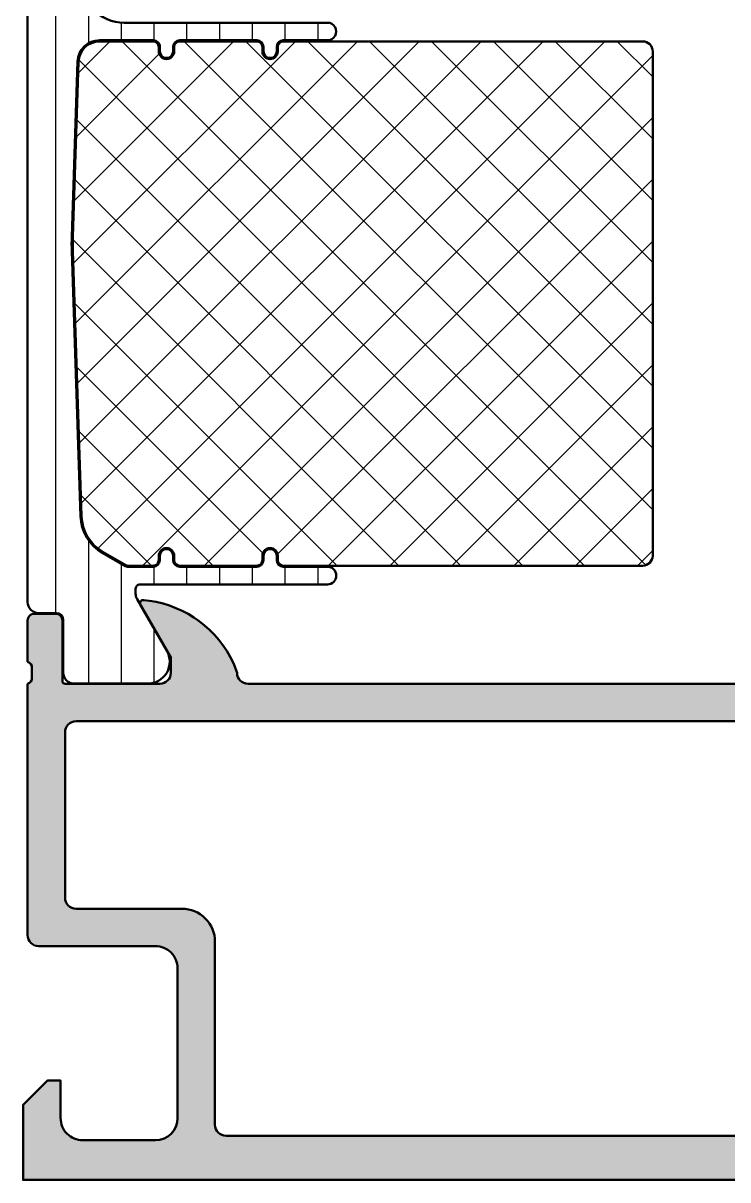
# Model space of a CAD drawing. Extents: x 0 to 69, y 0 to 85.
# Drawn here: x 0 to 32, y 0 to 52.5 of the extents above; entities that cross this region are included whole.
import ezdxf

# ---------------------------------------------------------------- set-up
doc = ezdxf.new("R2010")
doc.units = 0
for name, color, linetype, lineweight in [('0S-Alu contour', 7, 'Continuous', 50), ('0S-Alu hatch', 252, 'Continuous', 25), ('0S-Plastic contour', 254, 'Continuous', 50), ('0S-Plastic hatch', 253, 'Continuous', 25), ('0S-PT contour', 91, 'Continuous', 50), ('0S-PT hatch', 103, 'Continuous', 25)]:
    doc.layers.add(name, color=color, linetype=linetype, lineweight=lineweight)

# ---------------------------------------------------------------- blocks, each defined once
blk = doc.blocks.new('284557__1F60A0A5_D3AE_4A1D_89F7_D6DB424671E5___BEF061F7_A5C2_4297_A8B0_18B284F11FFC_')
at = {"layer": '0S-Plastic hatch'}
h = blk.add_hatch(dxfattribs=at)
h.set_pattern_fill('ANSI31', color=256, scale=0.4680000000000001, angle=45, style=0)
h.set_pattern_definition([(90, (0, 0), (-1.4859, 0), [])])
edge = h.paths.add_edge_path()
edge.add_line((0.1999702453614808, 58.7900029999999), (0.199970245361509, 26.20999699999983))
edge.add_arc((0.6999702453615092, 26.20999699999983), 0.5000000000000001, 180, 270.000000000008)
edge.add_line((0.6999702453615791, 25.70999699999983), (1.520302918619052, 25.70999699999994))
edge.add_ellipse((1.52030291861905, 25.40999699999987), major_axis=(-0.3000000000000718, 0), ratio=1, start_angle=180, end_angle=269.99999999999955, ccw=False)
edge.add_line((1.82030291861912, 25.40999699999993), (1.819968289312953, 23.00999861706363))
edge.add_arc((2.31996426675164, 23.00999597743864), 0.4999959774456543, 179.9996975182267, 270.0003024811965)
edge.add_line((2.319966906376805, 22.50999999999995), (5.635129593192971, 22.50999999999995))
edge.add_arc((5.647007036272846, 23.50992946068487), 0.9999999999998763, 269.3194566383534, 389.9999965993499)
edge.add_line((6.513032469733446, 24.009929409284), (5.166957528631156, 26.34139991764107))
edge.add_ellipse((5.599970245361549, 26.59139989194061), major_axis=(-0.5000000000000034, 0), ratio=1, start_angle=0, end_angle=29.999996599341614, ccw=False)
edge.add_line((5.099970245361546, 26.5913998919406), (5.099970245361514, 26.81001272907995))
edge.add_ellipse((5.299970245361487, 26.81001272907998), major_axis=(-0.1999999999999726, 0), ratio=1, start_angle=269.99999999999545, end_angle=360, ccw=False)
edge.add_line((5.299970245361503, 27.01001272907995), (13.79997024536153, 27.01001272907989))
edge.add_arc((13.79997024536155, 27.41001272907988), 0.3999999999999915, 269.999999999998, 449.9999999999979)
edge.add_line((13.79997024536156, 27.81001272907988), (11.79997024536162, 27.8100127290799))
edge.add_ellipse((11.79997024536163, 28.11001272907996), major_axis=(-0.300000000000054, 0), ratio=1, start_angle=0, end_angle=89.9999999999979, ccw=False)
edge.add_line((11.49997024536157, 28.11001272907996), (11.49997024536149, 28.31001272907999))
edge.add_arc((11.19997024536152, 28.31001272907999), 0.2999999999999687, 0, 180)
edge.add_line((10.89997024536155, 28.31001272907999), (10.89997024536164, 28.11001272908008))
edge.add_ellipse((10.59997024536148, 28.11001272908001), major_axis=(-0.3000000000001641, 0), ratio=1, start_angle=90.00000000001262, end_angle=180, ccw=False)
edge.add_line((10.59997024536154, 27.81001272907984), (7.099970245361541, 27.81001272907993))
edge.add_ellipse((7.099970245361555, 28.11001272907996), major_axis=(-0.3000000000000256, 0), ratio=1, start_angle=0, end_angle=89.99999999999733, ccw=False)
edge.add_line((6.79997024536153, 28.11001272907996), (6.799970245361418, 28.31001272907999))
edge.add_arc((6.499970245361435, 28.31001272907999), 0.2999999999999829, 0, 180)
edge.add_line((6.199970245361452, 28.31001272907999), (6.199970245361537, 28.11001272908002))
edge.add_ellipse((5.899970245361512, 28.11001272907998), major_axis=(-0.3000000000000256, 0), ratio=1, start_angle=90.00000000000801, end_angle=180, ccw=False)
edge.add_line((5.899970245361553, 27.81001272907996), (4.735868630161105, 27.81001272907999))
edge.add_ellipse((4.735868630161107, 28.01001272871142), major_axis=(-0.1999999996314337, 0), ratio=1, start_angle=59.999999999992326, end_angle=89.99999999999949, ccw=False)
edge.add_line((4.635868630345367, 27.83680764827373), (3.599066147054641, 28.43540571210512))
edge.add_ellipse((4.599065981625662, 30.16745660626697), major_axis=(-1.999999992277225, 0), ratio=1, start_angle=1.7229977105125158, end_angle=60.000005344612816, ccw=False)
edge.add_line((2.599970245361542, 30.10732170492408), (2.205350815397574, 42.13201509160891))
edge.add_ellipse((12.19997024533684, 42.46001272908062), major_axis=(-9.999999999975328, 0), ratio=1, start_angle=-1.8796251589938038, end_angle=1.8796251589981239, ccw=False)
edge.add_line((2.205350815397546, 42.78801036655157), (2.46312516671561, 50.72281249282724))
edge.add_ellipse((3.462587109712012, 50.69001272908003), major_axis=(-1.000000000000007, 0), ratio=1, start_angle=269.99999999999943, end_angle=358.12037484100466, ccw=False)
edge.add_line((3.462587109712022, 51.69001272908004), (5.899970245361562, 51.69001272907997))
edge.add_ellipse((5.899970245361569, 51.39001272908), major_axis=(-0.2999999999999616, 0), ratio=1, start_angle=180, end_angle=270.00000000000136, ccw=False)
edge.add_line((6.199970245361534, 51.39001272908003), (6.19997024536151, 51.19001272907998))
edge.add_arc((6.499970245361493, 51.19001272907997), 0.2999999999999829, 180, 360)
edge.add_line((6.799970245361476, 51.19001272907995), (6.799970245361475, 51.39001272907996))
edge.add_ellipse((7.099970245361433, 51.39001272907997), major_axis=(-0.2999999999999581, 0), ratio=1, start_angle=270.0000000000005, end_angle=360, ccw=False)
edge.add_line((7.09997024536143, 51.69001272907992), (10.59997024536169, 51.69001272907998))
edge.add_ellipse((10.59997024536168, 51.39001272908004), major_axis=(-0.2999999999999332, 0), ratio=1, start_angle=180, end_angle=269.9999999999993, ccw=False)
edge.add_line((10.89997024536162, 51.39001272908007), (10.89997024536152, 51.19001272907994))
edge.add_arc((11.19997024536152, 51.19001272907997), 0.2999999999999989, 180, 360)
edge.add_line((11.49997024536152, 51.19001272907998), (11.49997024536157, 51.39001272907997))
edge.add_ellipse((11.79997024536155, 51.39001272908001), major_axis=(-0.2999999999999705, 0), ratio=1, start_angle=270.0000000000024, end_angle=360, ccw=False)
edge.add_line((11.79997024536153, 51.69001272907998), (13.79997024536153, 51.69001272907997))
edge.add_arc((13.79997024536153, 52.09001272907996), 0.3999999999999915, 270, 450.0000000000002)
edge.add_line((13.79997024536153, 52.49001272907995), (4.587831657661196, 52.49001272907989))
edge.add_ellipse((4.587831657661153, 54.49001272907989), major_axis=(-2.000000000000007, 0), ratio=1, start_angle=-1.8796251589948838, end_angle=90.0000000000012, ccw=False)
edge.add_line((2.588907771668357, 54.55561225657429), (2.599970245361487, 54.89270375323558))
edge.add_ellipse((4.599065989344943, 54.83256885166057), major_axis=(-2.000000000000051, 0), ratio=1, start_angle=299.9999946553889, end_angle=358.2770022894899, ccw=False)
edge.add_line((3.599066150912458, 56.56461975251055), (4.599970164577751, 57.14249182557644))
edge.add_arc((4.099970245361449, 58.0085172760014), 1.000000000000034, 299.9999946553925, 360)
edge.add_line((5.099970245361483, 58.00851727600143), (5.099970245361547, 58.40860010805927))
edge.add_ellipse((5.59997024536153, 58.4086001080592), major_axis=(-0.4999999999999823, 0), ratio=1, start_angle=330.00000340065606, end_angle=360, ccw=False)
edge.add_line((5.166957528631164, 58.65860008235874), (6.513032469733561, 60.99007059071585))
edge.add_arc((5.647007036272949, 61.49007053931501), 0.9999999999999021, 330.0000034006489, 450.6805433616455)
edge.add_line((5.635129593193091, 62.48999999999995), (2.319966906376685, 62.48999999999995))
edge.add_arc((2.319964266751529, 61.99000402256114), 0.4999959774457751, 89.99969751880467, 180.0003024817733)
edge.add_line((1.819968289312722, 61.99000138293614), (1.820302918619006, 59.59000299999991))
edge.add_ellipse((1.520302918618986, 59.59000299999992), major_axis=(-0.3000000000000196, 0), ratio=1, start_angle=90.00000000001342, end_angle=180, ccw=False)
edge.add_line((1.520302918619056, 59.2900029999999), (0.6999702453614765, 59.2900029999999))
edge.add_arc((0.6999702453614784, 58.7900029999999), 0.5, 90.00000000000021, 180)
at = {"layer": '0S-Plastic contour', "color": 7}
for points in [[(5.635129593193091, 62.48999999999995), (2.319966906376685, 62.48999999999995)], [(1.819968289312722, 61.99000138293614), (1.820302918619006, 59.59000299999991)], [(5.166957528631164, 58.65860008235874), (6.513032469733561, 60.99007059071585)], [(0.1999702453614808, 58.7900029999999), (0.199970245361509, 26.20999699999983)], [(1.520302918619056, 59.2900029999999), (0.6999702453614765, 59.2900029999999)], [(5.099970245361483, 58.00851727600143), (5.099970245361547, 58.40860010805927)], [(3.599066150912458, 56.56461975251055), (4.599970164577751, 57.14249182557644)], [(2.588907771668357, 54.55561225657429), (2.599970245361487, 54.89270375323558)], [(13.79997024536153, 52.49001272907995), (4.587831657661196, 52.49001272907989)], [(3.462587109712022, 51.69001272908004), (5.899970245361562, 51.69001272907997)], [(7.09997024536143, 51.69001272907992), (10.59997024536169, 51.69001272907998)], [(11.79997024536153, 51.69001272907998), (13.79997024536153, 51.69001272907997)], [(6.199970245361534, 51.39001272908003), (6.19997024536151, 51.19001272907998)], [(6.799970245361476, 51.19001272907995), (6.799970245361475, 51.39001272907996)], [(10.89997024536162, 51.39001272908007), (10.89997024536152, 51.19001272907994)], [(11.49997024536152, 51.19001272907998), (11.49997024536157, 51.39001272907997)], [(2.205350815397546, 42.78801036655157), (2.46312516671561, 50.72281249282724)], [(2.599970245361542, 30.10732170492408), (2.205350815397574, 42.13201509160891)], [(4.635868630345367, 27.83680764827373), (3.599066147054641, 28.43540571210512)], [(5.899970245361553, 27.81001272907996), (4.735868630161105, 27.81001272907999)], [(6.199970245361452, 28.31001272907999), (6.199970245361537, 28.11001272908002)], [(6.79997024536153, 28.11001272907996), (6.799970245361418, 28.31001272907999)], [(10.59997024536154, 27.81001272907984), (7.099970245361541, 27.81001272907993)], [(10.89997024536155, 28.31001272907999), (10.89997024536164, 28.11001272908008)], [(11.49997024536157, 28.11001272907996), (11.49997024536149, 28.31001272907999)], [(13.79997024536156, 27.81001272907988), (11.79997024536162, 27.8100127290799)], [(5.099970245361546, 26.5913998919406), (5.099970245361514, 26.81001272907995)], [(5.299970245361503, 27.01001272907995), (13.79997024536153, 27.01001272907989)], [(6.513032469733446, 24.009929409284), (5.166957528631156, 26.34139991764107)], [(0.6999702453615791, 25.70999699999983), (1.520302918619052, 25.70999699999994)], [(1.82030291861912, 25.40999699999993), (1.819968289312953, 23.00999861706363)], [(2.319966906376805, 22.50999999999995), (5.635129593192971, 22.50999999999995)]]:
    blk.add_lwpolyline(points, dxfattribs=at)
for centre, radius, start, end in [((2.319964266751529, 61.99000402256114), 0.4999959774457751, 89.99969751880467, 180.0003024817733), ((5.647007036272949, 61.49007053931501), 0.9999999999999021, 330.0000034006489, 90.68054336164558), ((0.6999702453614784, 58.7900029999999), 0.5, 90.00000000000021, 180), ((4.099970245361449, 58.0085172760014), 1.000000000000034, 299.9999946553925, 0), ((13.79997024536153, 52.09001272907996), 0.3999999999999915, 270, 90.00000000000026), ((6.499970245361493, 51.19001272907997), 0.2999999999999829, 180, 0), ((11.19997024536152, 51.19001272907997), 0.2999999999999989, 180, 0), ((6.499970245361435, 28.31001272907999), 0.2999999999999829, 0, 180), ((11.19997024536152, 28.31001272907999), 0.2999999999999687, 0, 180), ((13.79997024536155, 27.41001272907988), 0.3999999999999915, 269.999999999998, 89.99999999999797), ((0.6999702453615092, 26.20999699999983), 0.5000000000000001, 180, 270.000000000008), ((5.647007036272846, 23.50992946068487), 0.9999999999998763, 269.3194566383534, 29.9999965993499), ((2.31996426675164, 23.00999597743864), 0.4999959774456543, 179.9996975182267, 270.0003024811965)]:
    blk.add_arc(centre, radius, start, end, dxfattribs=at)
at = {"layer": '0S-Plastic contour', "color": 7, "extrusion": (0, 0, -1)}
for centre, radius, start, end in [((-1.520302918618986, 59.59000299999992), 0.3000000000000196, 180, 269.9999999999866), ((-5.59997024536153, 58.4086001080592), 0.4999999999999823, 0, 29.99999659934392), ((-4.599065989344943, 54.83256885166057), 2.000000000000051, 1.722997710510139, 60.00000534461111), ((-4.587831657661153, 54.49001272907989), 2.000000000000007, 269.9999999999988, 1.879625158994947), ((-3.462587109712012, 50.69001272908003), 1.000000000000007, 1.879625158995334, 90.00000000000055), ((-5.899970245361569, 51.39001272908), 0.2999999999999616, 89.99999999999864, 180), ((-7.099970245361433, 51.39001272907997), 0.2999999999999581, 0, 89.99999999999947), ((-10.59997024536168, 51.39001272908004), 0.2999999999999332, 90.00000000000067, 180), ((-11.79997024536155, 51.39001272908001), 0.2999999999999705, 0, 89.99999999999763), ((-12.19997024533684, 42.46001272908062), 9.999999999975328, 358.1203748410019, 1.879625158993783), ((-4.599065981625662, 30.16745660626697), 1.999999992277225, 299.9999946553872, 358.2770022894875), ((-4.735868630161107, 28.01001272871142), 0.1999999996314337, 270.0000000000005, 300.0000000000077), ((-5.899970245361512, 28.11001272907998), 0.3000000000000256, 180, 269.999999999992), ((-7.099970245361555, 28.11001272907996), 0.3000000000000256, 270.0000000000027, 0), ((-10.59997024536148, 28.11001272908001), 0.3000000000001641, 180, 269.9999999999874), ((-11.79997024536163, 28.11001272907996), 0.300000000000054, 270.0000000000021, 0), ((-5.299970245361487, 26.81001272907998), 0.1999999999999726, 0, 90.00000000000458), ((-5.599970245361549, 26.59139989194061), 0.5000000000000034, 330.0000034006584, 0), ((-1.52030291861905, 25.40999699999987), 0.3000000000000718, 90.00000000000047, 180)]:
    blk.add_arc(centre, radius, start, end, dxfattribs=at)
blk = doc.blocks.new('371210__4A8B7517_0809_41F1_9F85_2A3C17A1EE62_')
at = {"layer": '0S-PT hatch'}
h = blk.add_hatch(dxfattribs=at)
h.set_pattern_fill('ANSI37', color=256, scale=0.625, angle=90, style=0)
h.set_pattern_definition([(135, (0, 0), (-1.403165018917055, -1.403165018917055), []), (225, (0, 0), (1.403165018917055, -1.403165018917055), [])])
edge = h.paths.add_edge_path()
edge.add_ellipse((28.09997024536146, 51.19001272907994), major_axis=(-0.4500000000000242, 0), ratio=1, start_angle=180, end_angle=270.00000000000045, ccw=False)
edge.add_line((28.54997024536149, 51.19001272907993), (28.54997024536152, 28.31001272907995))
edge.add_ellipse((28.09997024536155, 28.31001272907993), major_axis=(-0.4499999999999745, 0), ratio=1, start_angle=90.00000000000051, end_angle=180, ccw=False)
edge.add_line((28.09997024536155, 27.86001272907996), (11.79997024536151, 27.8600127290799))
edge.add_ellipse((11.79997024536153, 28.11001272907991), major_axis=(-0.2500000000000071, 0), ratio=1, start_angle=0, end_angle=89.99999999999471, ccw=False)
edge.add_line((11.54997024536152, 28.1100127290799), (11.54997024536149, 28.31001272907996))
edge.add_arc((11.19997024536147, 28.31001272907995), 0.3500000000000263, 0, 180)
edge.add_line((10.84997024536144, 28.31001272907995), (10.84997024536155, 28.11001272907994))
edge.add_ellipse((10.59997024536148, 28.11001272907997), major_axis=(-0.250000000000071, 0), ratio=1, start_angle=89.99999999999432, end_angle=180, ccw=False)
edge.add_line((10.59997024536146, 27.8600127290799), (7.099970245361491, 27.8600127290799))
edge.add_ellipse((7.099970245361514, 28.11001272907994), major_axis=(-0.2500000000000391, 0), ratio=1, start_angle=0, end_angle=89.99999999999471, ccw=False)
edge.add_line((6.849970245361475, 28.11001272907994), (6.849970245361503, 28.31001272907996))
edge.add_arc((6.499970245361478, 28.31001272907995), 0.3500000000000254, 0, 180)
edge.add_line((6.149970245361452, 28.31001272907995), (6.149970245361566, 28.11001272907995))
edge.add_ellipse((5.899970245361519, 28.11001272908001), major_axis=(-0.2500000000000471, 0), ratio=1, start_angle=89.99999999998857, end_angle=180, ccw=False)
edge.add_line((5.899970245361469, 27.86001272907996), (4.735868630161193, 27.86001272907996))
edge.add_ellipse((4.735868632493985, 28.01001273741725), major_axis=(-0.1500000083372975, 0), ratio=1, start_angle=59.99999910894479, end_angle=89.99999910893928, ccw=False)
edge.add_line((4.660868626305092, 27.88010892079567), (3.624066143015337, 28.4787069846264))
edge.add_ellipse((4.599065981625658, 30.16745660626688), major_axis=(-1.949999992277185, 0), ratio=1, start_angle=1.7210023746736738, end_angle=60.00000534460838, ccw=False)
edge.add_line((2.649945598289551, 30.10889295589618), (2.255323912547424, 42.13365507979575))
edge.add_ellipse((12.20022216662423, 42.4600127707137), major_axis=(-9.950251787083644, 0), ratio=1, start_angle=-1.8796724993542853, end_angle=1.8795778186369034, ccw=False)
edge.add_line((2.255324451863909, 42.78638689547868), (2.513098263865343, 50.72117250463981))
edge.add_ellipse((3.462587109711976, 50.69001272907995), major_axis=(-0.9500000000000595, 0), ratio=1, start_angle=269.99999999999864, end_angle=358.12037484100387, ccw=False)
edge.add_line((3.462587109711999, 51.64001272908001), (5.8999702453615, 51.64001272907997))
edge.add_ellipse((5.899970245361509, 51.39001272907997), major_axis=(-0.25, 0), ratio=1, start_angle=180, end_angle=270.00000000000205, ccw=False)
edge.add_line((6.149970245361509, 51.39001272907998), (6.149970245361509, 51.19001272907995))
edge.add_arc((6.499970245361492, 51.19001272907996), 0.3499999999999828, 180, 360)
edge.add_line((6.849970245361475, 51.19001272907997), (6.849970245361475, 51.39001272907994))
edge.add_ellipse((7.099970245361451, 51.39001272907997), major_axis=(-0.2499999999999769, 0), ratio=1, start_angle=269.9999999999986, end_angle=360, ccw=False)
edge.add_line((7.099970245361458, 51.64001272907994), (10.59997024536157, 51.64001272907995))
edge.add_ellipse((10.59997024536159, 51.39001272907999), major_axis=(-0.2499999999999645, 0), ratio=1, start_angle=180, end_angle=270.0000000000045, ccw=False)
edge.add_line((10.84997024536155, 51.39001272908), (10.84997024536153, 51.19001272907997))
edge.add_arc((11.19997024536151, 51.19001272907995), 0.3499999999999837, 180, 360)
edge.add_line((11.54997024536149, 51.19001272907994), (11.54997024536152, 51.39001272908))
edge.add_ellipse((11.79997024536146, 51.39001272908001), major_axis=(-0.2499999999999396, 0), ratio=1, start_angle=270.00000000000284, end_angle=360, ccw=False)
edge.add_line((11.79997024536145, 51.64001272907995), (28.09997024536146, 51.64001272907997))
at = {"layer": '0S-PT contour', "color": 7}
for points in [[(3.462587109711999, 51.64001272908001), (5.8999702453615, 51.64001272907997)], [(7.099970245361458, 51.64001272907994), (10.59997024536157, 51.64001272907995)], [(11.79997024536145, 51.64001272907995), (28.09997024536146, 51.64001272907997)], [(6.149970245361509, 51.39001272907998), (6.149970245361509, 51.19001272907995)], [(6.849970245361475, 51.19001272907997), (6.849970245361475, 51.39001272907994)], [(10.84997024536155, 51.39001272908), (10.84997024536153, 51.19001272907997)], [(11.54997024536149, 51.19001272907994), (11.54997024536152, 51.39001272908)], [(28.54997024536149, 51.19001272907993), (28.54997024536152, 28.31001272907995)], [(2.255324451863909, 42.78638689547868), (2.513098263865343, 50.72117250463981)], [(2.649945598289551, 30.10889295589618), (2.255323912547424, 42.13365507979575)], [(4.660868626305092, 27.88010892079567), (3.624066143015337, 28.4787069846264)], [(5.899970245361469, 27.86001272907996), (4.735868630161193, 27.86001272907996)], [(6.149970245361452, 28.31001272907995), (6.149970245361566, 28.11001272907995)], [(6.849970245361475, 28.11001272907994), (6.849970245361503, 28.31001272907996)], [(10.59997024536146, 27.8600127290799), (7.099970245361491, 27.8600127290799)], [(10.84997024536144, 28.31001272907995), (10.84997024536155, 28.11001272907994)], [(11.54997024536152, 28.1100127290799), (11.54997024536149, 28.31001272907996)], [(28.09997024536155, 27.86001272907996), (11.7999702453615, 27.8600127290799)]]:
    blk.add_lwpolyline(points, dxfattribs=at)
at = {"layer": '0S-PT contour', "color": 7, "extrusion": (0, 0, -1)}
for centre, radius, start, end in [((-3.462587109711976, 50.69001272907995), 0.9500000000000596, 1.87962515899611, 90.00000000000138), ((-5.899970245361509, 51.39001272907997), 0.25, 89.99999999999797, 180), ((-7.099970245361451, 51.39001272907997), 0.2499999999999769, 0, 90.00000000000142), ((-10.59997024536159, 51.39001272907999), 0.2499999999999645, 89.99999999999552, 180), ((-11.79997024536146, 51.39001272908001), 0.2499999999999396, 0, 89.99999999999714), ((-28.09997024536146, 51.19001272907994), 0.4500000000000242, 89.99999999999955, 180), ((-12.20022216662423, 42.4600127707137), 9.950251787083644, 358.1204221813631, 1.879672499354347), ((-4.599065981625658, 30.16745660626688), 1.949999992277185, 299.9999946553916, 358.2789976253263), ((-4.735868632493985, 28.01001273741725), 0.1500000083372975, 270.0000008910607, 300.0000008910552), ((-5.899970245361519, 28.11001272908001), 0.2500000000000471, 180, 270.0000000000114), ((-7.099970245361514, 28.11001272907994), 0.2500000000000391, 270.0000000000053, 0), ((-10.59997024536148, 28.11001272907997), 0.250000000000071, 180, 270.0000000000057), ((-11.79997024536153, 28.11001272907991), 0.2500000000000071, 270.0000000000053, 0), ((-28.09997024536155, 28.31001272907993), 0.4499999999999745, 180, 269.9999999999995)]:
    blk.add_arc(centre, radius, start, end, dxfattribs=at)
at = {"layer": '0S-PT contour', "color": 7}
for centre, radius, start, end in [((6.499970245361492, 51.19001272907996), 0.3499999999999828, 180, 0), ((11.19997024536151, 51.19001272907995), 0.3499999999999837, 180, 0), ((6.499970245361478, 28.31001272907995), 0.3500000000000254, 0, 180), ((11.19997024536147, 28.31001272907995), 0.3500000000000263, 0, 180)]:
    blk.add_arc(centre, radius, start, end, dxfattribs=at)
blk = doc.blocks.new('398300__4C3A2781_FCF4_497C_8B1B_8A75081632DB_')
at = {"layer": '0S-Alu hatch'}
h = blk.add_hatch(color=256, dxfattribs=at)
edge = h.paths.add_edge_path()
edge.add_line((0.1999702453614987, 22.49999999999995), (0.1999702453611008, 11.10002365112257))
edge.add_arc((0.7000122070308247, 11.10002365112265), 0.500041961669723, 180, 270.0000000000227)
edge.add_line((0.7000122070310227, 10.59998168945293), (6.000017144357573, 10.59998168945299))
edge.add_ellipse((6.00002276570998, 9.600021599520653), major_axis=(-0.9999600899481356, 0), ratio=1, start_angle=179.9996779066076, end_angle=270.0003220926228, ccw=False)
edge.add_line((6.999982855642315, 9.60001597816839), (7.000017144357684, 2.799992370605508))
edge.add_ellipse((5.999997319788009, 2.800019824750012), major_axis=(-1.000019824946532, 0), ratio=1, start_angle=90.00113584165513, end_angle=179.9984270247563, ccw=False)
edge.add_line((6.000017144357684, 1.799999999999982), (2.700012207031192, 1.800000000000011))
edge.add_ellipse((2.699981135668842, 2.799968928637602), major_axis=(-0.9999689291203209, 0), ratio=1, start_angle=-0.001780313160793412, end_angle=90.00178031324259, ccw=False)
edge.add_line((1.70001220703125, 2.800000000000011), (1.700012207031022, 4.500000000000057))
edge.add_line((1.700012207031022, 4.500000000000057), (1.100006103515568, 4.500000000000057))
edge.add_line((1.100006103515568, 4.500000000000057), (0, 3.399993896484603))
edge.add_line((0, 3.399993896484603), (0, 0))
edge.add_line((0, 0), (62.64898681640605, 8.53e-14))
edge.add_arc((62.64724314394209, 1.003395307265588), 1.003396822317119, 270.099566912212, 329.9020425270514)
edge.add_line((63.51535126860962, 0.5002119739542402), (68.86598624847531, 9.768720286931538))
edge.add_arc((67.99993896484384, 10.26868238800907), 0.9999999999996589, 330.002507340842, 360)
edge.add_line((68.9999389648435, 10.2686823880095), (68.9999389648435, 14.50000000000022))
edge.add_arc((68.49995304074046, 14.50001407790407), 0.4999859243012236, 359.9983867455008, 449.9946187137111)
edge.add_line((68.50000000000026, 15.00000000000006), (67.19995117187491, 15.00000000000005))
edge.add_arc((67.1999880706639, 14.49996310121111), 0.500036900150369, 90.00422797773452, 179.9957720223886)
edge.add_line((66.69995117187496, 14.50000000000027), (66.69995117187497, 14.00000000000005))
edge.add_line((66.69995117187497, 14.00000000000005), (67.69995117187497, 14.00000000000005))
edge.add_line((67.69995117187497, 14.00000000000005), (67.69995117187474, 12.49999999999987))
edge.add_ellipse((66.70002533543206, 12.49992583644274), major_axis=(-0.9999258391930055, 0), ratio=1, start_angle=89.9957504260401, end_angle=180.0042495739118, ccw=False)
edge.add_line((66.69995117187516, 11.50000000000005), (62.69998168945315, 11.50000000000005))
edge.add_ellipse((62.69997606790801, 12.49999437845491), major_axis=(-0.999994378470655, 0), ratio=1, start_angle=-0.0003220922610012167, end_angle=90.00032209262167, ccw=False)
edge.add_line((61.69998168945316, 12.50000000000005), (61.69998168945316, 14.00000000000005))
edge.add_line((61.69998168945316, 14.00000000000005), (62.69998168945315, 14.00000000000005))
edge.add_line((62.69998168945315, 14.00000000000005), (62.69998168945315, 14.50000000000006))
edge.add_arc((62.1999920095636, 14.50001032011056), 0.4999896799960625, 359.9988173780283, 450.0011826219679)
edge.add_line((62.19998168945304, 15.00000000000011), (60.89996337890602, 15.00000000000006))
edge.add_arc((60.89999305887721, 14.49997032002903), 0.5000296808518768, 90.00340087229034, 179.9965991277354)
edge.add_line((60.39996337890618, 14.50000000000017), (60.3999633789062, 12.1999998092653))
edge.add_ellipse((59.89994932998146, 12.20001385818993), major_axis=(-0.5000140491221068, 0), ratio=1, start_angle=90.00160984294769, end_angle=179.9983901568687, ccw=False)
edge.add_line((59.89996337890613, 11.69999980926519), (54.5, 11.69999980926519))
edge.add_ellipse((54.49997693661772, 12.19997674588291), major_axis=(-0.499976937149661, 0), ratio=1, start_angle=-0.0026429908801901547, end_angle=90.00264299084262, ccw=False)
edge.add_line((54, 12.1999998092653), (53.99995422363236, 19.30000000000012))
edge.add_arc((53.49996948218862, 19.30001525832363), 0.4999847416765526, 359.9982514715724, 450.0000000005569)
edge.add_line((53.49996948218376, 19.80000000000018), (51.49996185302211, 19.80000000000001))
edge.add_ellipse((51.49994659493654, 20.29998474173506), major_axis=(-0.499984741967868, 0), ratio=1, start_angle=0.0008742896432067937, end_angle=90.0017485011706, ccw=False)
edge.add_line((50.99996185302689, 20.29997711235069), (50.99992752301108, 22.49999999999973))
edge.add_ellipse((51.07876396955412, 22.76752059199285), major_axis=(-0.278895056327431, 0), ratio=1, start_angle=-1.16458937409692, end_angle=73.58012358050757, ccw=False)
edge.add_line((50.79992652301108, 22.77318899999122), (50.79992652301108, 23.22678299999123))
edge.add_ellipse((51.07879461865424, 23.2324436594683), major_axis=(-0.2789255417371366, 0), ratio=1, start_angle=-73.575405444647, end_angle=1.1628700728896888, ccw=False)
edge.add_line((50.99992752301108, 23.49998699999123), (50.99992752301108, 25.37999799999973))
edge.add_arc((50.69992752301107, 25.37999799999974), 0.3000000000000043, 0, 89.99999999999864)
edge.add_line((50.69992752301108, 25.67999799999975), (49.71995320396828, 25.67999799999974))
edge.add_arc((49.71995320396828, 25.37999799999973), 0.3000000000000043, 90, 180)
edge.add_line((49.41995320396828, 25.37999799999973), (49.41995320396829, 22.61999999999975))
edge.add_ellipse((49.29995320396828, 22.61999999999976), major_axis=(-0.1200000000000116, 0), ratio=1, start_angle=90.00000000001017, end_angle=180, ccw=False)
edge.add_line((49.29995320396829, 22.49999999999975), (44.99993515240567, 22.50000000000011))
edge.add_ellipse((44.99992483229492, 22.99998967988937), major_axis=(-0.4999896799957605, 0), ratio=1, start_angle=-0.0011826219716795094, end_angle=90.00118262198919, ccw=False)
edge.add_line((44.49993515240566, 22.9999999999996), (44.49993515240543, 23.69999694824316))
edge.add_line((44.49993515240543, 23.69999694824316), (45.88817978131186, 26.10452270507796))
edge.add_arc((45.76121506825017, 26.16120419576161), 0.1390425465422557, 335.9423438027896, 446.6072913620088)
edge.add_line((45.76944351422219, 26.30000305175776), (45.72911453472714, 26.29452514648405))
edge.add_line((45.72911453472714, 26.29452514648405), (45.46851730572563, 26.26844787597656))
edge.add_arc((46.1889728251756, 21.32077348803884), 4.999853798318588, 98.28489453358927, 154.8580559001039)
edge.add_line((41.66281509625362, 23.44502258300879), (41.49991533273305, 22.99994584844728))
edge.add_ellipse((40.99990082508749, 23.0000145102649), major_axis=(-0.500014512359868, 0), ratio=1, start_angle=90.00524486563597, end_angle=179.9921321636179, ccw=False)
edge.add_line((40.99994659650298, 22.5), (10.19995117186948, 22.50000000000006))
edge.add_ellipse((10.19999694328469, 23.00001451026423), major_axis=(-0.5000145123591341, 0), ratio=1, start_angle=0.007867836382104088, end_angle=89.99475513439631, ccw=False)
edge.add_line((9.699982435639868, 22.99994584844652), (9.537082672119087, 23.44502258300786))
edge.add_arc((5.010924943195345, 21.32077348803708), 4.999853798320538, 25.14194409989618, 81.71510546641092)
edge.add_line((5.731380462645573, 26.26844787597673), (5.470783233642563, 26.29452514648438))
edge.add_line((5.470783233642563, 26.29452514648438), (5.430454254149939, 26.30000305175787))
edge.add_arc((5.438682700121922, 26.16120419576176), 0.1390425465422096, 93.39270863797876, 204.0576561971927)
edge.add_line((5.311717987060263, 26.10452270507818), (6.699962615966511, 23.69999694824224))
edge.add_line((6.699962615966511, 23.69999694824224), (6.699962615966114, 22.99999999999983))
edge.add_ellipse((6.199972936077101, 22.99998967988907), major_axis=(-0.4999896799955198, 0), ratio=1, start_angle=89.99881737808079, end_angle=180.0011826222799, ccw=False)
edge.add_line((6.199962615966965, 22.50000000000006), (1.899944564404282, 22.49999999999995))
edge.add_ellipse((1.899944564404284, 22.61999999999995), major_axis=(-0.1199999999999974, 0), ratio=1, start_angle=0, end_angle=89.99999999999949, ccw=False)
edge.add_line((1.779944564404285, 22.61999999999995), (1.779944564404285, 25.37999799999994))
edge.add_arc((1.479944564404281, 25.37999799999994), 0.3000000000000043, 0, 90.00000000000067)
edge.add_line((1.479944564404277, 25.67999799999994), (0.4999702453614981, 25.67999799999994))
edge.add_arc((0.4999702453615022, 25.37999799999994), 0.3000000000000036, 90.00000000000081, 180)
edge.add_line((0.1999702453614986, 25.37999799999994), (0.1999702453614986, 23.49998699999142))
edge.add_ellipse((0.1211031497183268, 23.23244365946848), major_axis=(-0.2789255417371554, 0), ratio=1, start_angle=178.8371299271139, end_angle=253.5754054446448, ccw=False)
edge.add_line((0.3999712453614989, 23.22678299999142), (0.3999712453614989, 22.77318899999143))
edge.add_ellipse((0.1211337988184583, 22.76752059199306), major_axis=(-0.2788950563274277, 0), ratio=1, start_angle=106.4198764194918, end_angle=181.1645893740976, ccw=False)
edge = h.paths.add_edge_path()
edge.add_ellipse((2.399999999999714, 20.2999969482423), major_axis=(-0.4999999999999645, 0), ratio=1, start_angle=269.9999999999959, end_angle=360, ccw=False)
edge.add_line((2.399999999999749, 20.79999694824227), (41.69995880126933, 20.79999694824221))
edge.add_ellipse((41.69996244062573, 20.30000058759845), major_axis=(-0.4999963606570083, 0), ratio=1, start_angle=179.9995829571355, end_angle=270.00041704256006, ccw=False)
edge.add_line((42.1999588012695, 20.29999694824181), (42.1999588012695, 18.7999969482525))
edge.add_arc((42.69997406151365, 18.80001220586705), 0.5000152604769342, 180.0017483404038, 269.9938803366829)
edge.add_line((42.69992065574681, 18.29999694824221), (43.39995880126403, 18.29999694824226))
edge.add_arc((43.39998932117584, 18.79996643211927), 0.4999694848085277, 269.996502462266, 360.0078688581631)
edge.add_line((43.89995880126926, 18.80003509666983), (43.8999588012692, 20.29999694823164))
edge.add_ellipse((44.39995880154034, 20.29999694824228), major_axis=(-0.5000000002711359, 0), ratio=1, start_angle=269.9982514721911, end_angle=360, ccw=False)
edge.add_line((44.39997406032401, 20.79999694828058), (48.7999588012641, 20.79999694771835))
edge.add_ellipse((48.79998168980189, 20.30001983584351), major_axis=(-0.4999771123987458, 0), ratio=1, start_angle=179.9965027830656, end_angle=270.00262295329657, ccw=False)
edge.add_line((49.29995880126927, 20.29998931826532), (49.29995880126904, 19.59999694821104))
edge.add_arc((50.79995117218517, 19.59998931869275), 1.499992370935536, 179.9997085728981, 270.0014571138407)
edge.add_line((50.7999893191423, 18.09999694824228), (51.79996219046779, 18.09996304042585))
edge.add_ellipse((51.7999774496241, 17.59998168901351), major_axis=(-0.4999813516451902, 0), ratio=1, start_angle=179.9965028364244, end_angle=270.0017486357292, ccw=False)
edge.add_line((52.29995880033794, 17.59995117164237), (52.30001220703122, 10.9999967575076))
edge.add_arc((53.299496535649, 10.99948111010288), 0.9994844616324956, 179.9704403395422, 270.0295596604423)
edge.add_line((53.30001218305347, 9.999996781485095), (65.30459711213271, 9.999999659914298))
edge.add_ellipse((65.30459735191019, 8.999999659914305), major_axis=(-1.000000000000022, 0), ratio=1, start_angle=150.0025073408125, end_angle=270.0000137382375, ccw=False)
edge.add_line((66.1706446355417, 8.50003755883614), (62.70689329870904, 2.500037898921845))
edge.add_ellipse((61.84084601507753, 3.000000000000015), major_axis=(-1.000000000000015, 0), ratio=1, start_angle=89.9999999999992, end_angle=150.0025073408117, ccw=False)
edge.add_line((61.84084601507752, 2), (44.3999816894528, 2.000000000000056))
edge.add_ellipse((44.39996880787682, 2.499987118423796), major_axis=(-0.4999871185896786, 0), ratio=1, start_angle=-0.0014761580922026951, end_angle=90.001476157904, ccw=False)
edge.add_line((43.89998168945308, 2.500000000000056), (43.89998168945308, 4.000000000000056))
edge.add_arc((43.39999712610975, 4.000015436656724), 0.4999845635816302, 359.9982310347787, 450.0017689651636)
edge.add_line((43.39998168945311, 4.500000000000056), (42.69998168945287, 4.500000000000085))
edge.add_arc((42.69996625279635, 4.000015436656852), 0.4999845635815307, 89.99823103485097, 180.0017689652214)
edge.add_line((42.19998168945312, 4.000000000000056), (42.19998168945292, 2.499999999999715))
edge.add_ellipse((41.6999789478941, 2.499995112180785), major_axis=(-0.5000027415827195, 0), ratio=1, start_angle=90.00031415777153, end_angle=180.0005601002396, ccw=False)
edge.add_line((41.69998168945286, 1.999992370605582), (9.200007267642206, 2.000000000000056))
edge.add_ellipse((9.20003140831816, 2.500043214118598), major_axis=(-0.5000432147012633, 0), ratio=1, start_angle=0.0027660786490741884, end_angle=89.99723392137588, ccw=False)
edge.add_line((8.69998819419962, 2.500019073442899), (8.700007267642064, 10.79998168945309))
edge.add_arc((7.200007267642135, 10.79998168945302), 1.499999999999928, 0, 90.00000000000273)
edge.add_line((7.200007267642064, 12.29998168945295), (2.399999999999749, 12.29998168945298))
edge.add_ellipse((2.399999999999806, 12.79998168945303), major_axis=(-0.500000000000057, 0), ratio=1, start_angle=0, end_angle=89.99999999999352, ccw=False)
edge.add_line((1.899999999999749, 12.79998168945309), (1.899999999999749, 20.2999969482423))
at = {"layer": '0S-Alu contour', "color": 7}
for points in [[(5.731380462645573, 26.26844787597673), (5.470783233642563, 26.29452514648438), (5.430454254149939, 26.30000305175787)], [(45.76944351422219, 26.30000305175776), (45.72911453472714, 26.29452514648405), (45.46851730572563, 26.26844787597656)], [(5.311717987060263, 26.10452270507818), (6.699962615966511, 23.69999694824224), (6.699962615966114, 22.99999999999983)], [(44.49993515240566, 22.9999999999996), (44.49993515240543, 23.69999694824316), (45.88817978131186, 26.10452270507796)], [(0.1999702453614986, 25.37999799999994), (0.1999702453614986, 23.49998699999142)], [(1.479944564404277, 25.67999799999994), (0.499970245361498, 25.67999799999994)], [(1.779944564404285, 22.61999999999995), (1.779944564404285, 25.37999799999994)], [(49.41995320396828, 25.37999799999973), (49.41995320396829, 22.61999999999975)], [(50.69992752301108, 25.67999799999975), (49.71995320396828, 25.67999799999974)], [(50.99992752301108, 23.49998699999123), (50.99992752301108, 25.37999799999973)], [(0.3999712453614989, 23.22678299999142), (0.3999712453614989, 22.77318899999143)], [(9.699982435639868, 22.99994584844652), (9.537082672119087, 23.44502258300786)], [(41.66281509625362, 23.44502258300879), (41.49991533273305, 22.99994584844728)], [(50.79992652301108, 22.77318899999122), (50.79992652301108, 23.22678299999123)], [(0.1999702453614987, 22.49999999999995), (0.1999702453611008, 11.10002365112257)], [(6.199962615966965, 22.50000000000006), (1.899944564404283, 22.49999999999995)], [(40.99994659650298, 22.5), (10.19995117186948, 22.50000000000006)], [(49.29995320396829, 22.49999999999975), (44.99993515240567, 22.50000000000011)], [(50.99996185302689, 20.29997711235069), (50.99992752301108, 22.49999999999973)], [(2.399999999999749, 20.79999694824227), (41.69995880126933, 20.79999694824221)], [(44.39997406032401, 20.79999694828058), (48.7999588012641, 20.79999694771835)], [(1.899999999999749, 12.79998168945309), (1.899999999999749, 20.2999969482423)], [(42.1999588012695, 20.29999694824181), (42.1999588012695, 18.7999969482525)], [(43.89995880126926, 18.80003509666983), (43.8999588012692, 20.29999694823164)], [(49.29995880126927, 20.29998931826532), (49.29995880126904, 19.59999694821104)], [(53.49996948218376, 19.80000000000018), (51.49996185302211, 19.80000000000001)], [(54, 12.1999998092653), (53.99995422363236, 19.30000000000012)], [(42.69992065574681, 18.29999694824221), (43.39995880126403, 18.29999694824226)], [(50.7999893191423, 18.09999694824228), (51.79996219046779, 18.09996304042585)], [(52.29995880033794, 17.59995117164237), (52.30001220703122, 10.9999967575076)], [(62.19998168945304, 15.00000000000011), (60.89996337890602, 15.00000000000006)], [(68.50000000000026, 15.00000000000006), (67.19995117187491, 15.00000000000005)], [(60.39996337890618, 14.50000000000017), (60.3999633789062, 12.1999998092653)], [(61.69998168945316, 12.50000000000005), (61.69998168945316, 14.00000000000005), (62.69998168945315, 14.00000000000005), (62.69998168945315, 14.50000000000006)], [(66.69995117187496, 14.50000000000027), (66.69995117187497, 14.00000000000005), (67.69995117187497, 14.00000000000005), (67.69995117187474, 12.49999999999987)], [(68.9999389648435, 10.2686823880095), (68.9999389648435, 14.50000000000022)], [(7.200007267642064, 12.29998168945295), (2.399999999999749, 12.29998168945298)], [(59.89996337890613, 11.69999980926519), (54.5, 11.69999980926519)], [(66.69995117187516, 11.50000000000005), (62.69998168945315, 11.50000000000005)], [(0.7000122070310227, 10.59998168945293), (6.000017144357573, 10.59998168945299)], [(8.69998819419962, 2.500019073442899), (8.700007267642064, 10.79998168945309)], [(53.30001218305347, 9.999996781485095), (65.30459711213271, 9.999999659914298)], [(6.999982855642315, 9.60001597816839), (7.000017144357684, 2.799992370605508)], [(63.51535126860962, 0.5002119739542402), (68.86598624847531, 9.768720286931538)], [(66.1706446355417, 8.50003755883614), (62.70689329870904, 2.500037898921845)], [(1.70001220703125, 2.800000000000011), (1.700012207031022, 4.500000000000057), (1.100006103515568, 4.500000000000057), (0, 3.399993896484603), (0, 0), (62.64898681640605, 8.53e-14)], [(43.39998168945311, 4.500000000000056), (42.69998168945287, 4.500000000000085)], [(42.19998168945312, 4.000000000000056), (42.19998168945292, 2.499999999999715)], [(43.89998168945308, 2.500000000000056), (43.89998168945308, 4.000000000000056)], [(6.000017144357684, 1.799999999999982), (2.700012207031192, 1.800000000000011)], [(41.69998168945286, 1.999992370605582), (9.200007267642206, 2.000000000000056)], [(61.84084601507752, 2), (44.3999816894528, 2.000000000000056)]]:
    blk.add_lwpolyline(points, dxfattribs=at)
for centre, radius, start, end in [((5.438682700121922, 26.16120419576176), 0.1390425465422096, 93.39270863797876, 204.0576561971927), ((5.010924943195345, 21.32077348803708), 4.999853798320538, 25.14194409989618, 81.71510546641092), ((46.1889728251756, 21.32077348803884), 4.999853798318588, 98.28489453358927, 154.8580559001039), ((45.76121506825017, 26.16120419576161), 0.1390425465422557, 335.9423438027896, 86.60729136200887), ((0.4999702453615022, 25.37999799999994), 0.3000000000000036, 90.00000000000081, 180), ((1.479944564404281, 25.37999799999994), 0.3000000000000043, 0, 90.00000000000067), ((49.71995320396828, 25.37999799999973), 0.3000000000000043, 90, 180), ((50.69992752301107, 25.37999799999974), 0.3000000000000043, 0, 89.99999999999864), ((50.79995117218517, 19.59998931869275), 1.499992370935536, 179.9997085728981, 270.0014571138407), ((53.49996948218862, 19.30001525832363), 0.4999847416765526, 359.9982514715724, 90.00000000055695), ((42.69997406151365, 18.80001220586705), 0.5000152604769342, 180.0017483404038, 269.9938803366829), ((43.39998932117584, 18.79996643211927), 0.4999694848085277, 269.996502462266, 0.0078688581630597), ((60.89999305887721, 14.49997032002903), 0.5000296808518768, 90.00340087229034, 179.9965991277354), ((62.1999920095636, 14.50001032011056), 0.4999896799960625, 359.9988173780283, 90.00118262196798), ((67.1999880706639, 14.49996310121111), 0.500036900150369, 90.00422797773452, 179.9957720223886), ((68.49995304074046, 14.50001407790407), 0.4999859243012236, 359.9983867455008, 89.9946187137112), ((7.200007267642135, 10.79998168945302), 1.499999999999928, 0, 90.00000000000273), ((0.7000122070308247, 11.10002365112265), 0.500041961669723, 180, 270.0000000000227), ((53.299496535649, 10.99948111010288), 0.9994844616324956, 179.9704403395422, 270.0295596604423), ((67.99993896484384, 10.26868238800907), 0.9999999999996589, 330.002507340842, 0), ((42.69996625279635, 4.000015436656852), 0.4999845635815307, 89.99823103485097, 180.0017689652214), ((43.39999712610975, 4.000015436656724), 0.4999845635816302, 359.9982310347787, 90.0017689651637), ((62.64724314394209, 1.003395307265588), 1.003396822317119, 270.099566912212, 329.9020425270514)]:
    blk.add_arc(centre, radius, start, end, dxfattribs=at)
at = {"layer": '0S-Alu contour', "color": 7, "extrusion": (0, 0, -1)}
for centre, radius, start, end in [((-0.1211031497183268, 23.23244365946848), 0.2789255417371554, 106.4245945553552, 181.1628700728862), ((-51.07879461865424, 23.2324436594683), 0.2789255417371366, 358.8371299271103, 73.5754054446471), ((-0.1211337988184583, 22.76752059199306), 0.2788950563274277, 178.8354106259024, 253.5801235805082), ((-1.899944564404284, 22.61999999999995), 0.1199999999999974, 270.0000000000005, 0), ((-6.199972936077101, 22.99998967988907), 0.4999896799955198, 179.9988173777201, 270.0011826219192), ((-10.19999694328469, 23.00001451026423), 0.5000145123591341, 270.0052448656038, 359.9921321636179), ((-40.99990082508749, 23.0000145102649), 0.500014512359868, 180.0078678363821, 269.994755134364), ((-44.99992483229492, 22.99998967988937), 0.4999896799957605, 269.9988173780108, 0.0011826219716948), ((-49.29995320396828, 22.61999999999976), 0.1200000000000116, 180, 269.9999999999898), ((-51.07876396955412, 22.76752059199285), 0.278895056327431, 286.4198764194924, 1.164589374096924), ((-2.399999999999714, 20.2999969482423), 0.4999999999999645, 0, 90.00000000000406), ((-41.69996244062573, 20.30000058759845), 0.4999963606570083, 89.99958295743993, 180.0004170428646), ((-44.39995880154034, 20.29999694824228), 0.5000000002711359, 0, 90.00174852780887), ((-48.79998168980189, 20.30001983584351), 0.4999771123987458, 89.99737704670343, 180.0034972169344), ((-51.49994659493654, 20.29998474173506), 0.499984741967868, 269.9982514988294, 359.9991257103568), ((-51.7999774496241, 17.59998168901351), 0.4999813516451903, 89.99825136427079, 180.0034971635756), ((-2.399999999999806, 12.79998168945303), 0.500000000000057, 270.0000000000065, 0), ((-54.49997693661772, 12.19997674588291), 0.499976937149661, 269.9973570091574, 0.002642990880182), ((-59.89994932998146, 12.20001385818993), 0.5000140491221068, 180.0016098431314, 269.9983901570523), ((-62.69997606790801, 12.49999437845491), 0.999994378470655, 269.9996779073783, 0.0003220922609314), ((-66.70002533543206, 12.49992583644274), 0.9999258391930055, 179.9957504260882, 270.0042495739599), ((-6.00002276570998, 9.600021599520653), 0.9999600899481356, 89.9996779073772, 180.0003220933925), ((-65.30459735191019, 8.999999659914305), 1.000000000000022, 89.9999862617625, 209.9974926591876), ((-2.699981135668842, 2.799968928637602), 0.9999689291203209, 269.9982196867574, 0.001780313160827), ((-5.999997319788009, 2.800019824750012), 1.000019824946532, 180.0015729752437, 269.9988641583449), ((-9.20003140831816, 2.500043214118598), 0.5000432147012633, 270.0027660786241, 359.9972339213509), ((-41.6999789478941, 2.499995112180785), 0.5000027415827195, 179.9994398997604, 269.9996858422285), ((-44.39996880787682, 2.499987118423796), 0.4999871185896786, 269.998523842096, 0.0014761580921441), ((-61.84084601507753, 3.000000000000015), 1.000000000000015, 209.9974926591883, 270.0000000000008)]:
    blk.add_arc(centre, radius, start, end, dxfattribs=at)
blk = doc.blocks.new('371210__12BC2BA9_536D_4D53_A7D0_74CE39F6D323_')
at = {"layer": '0S-Alu contour', "color": 7}
blk.add_blockref('398300__4C3A2781_FCF4_497C_8B1B_8A75081632DB_', (0, 0), dxfattribs=at)
at = {"layer": '0S-Plastic contour', "color": 7}
blk.add_blockref('284557__1F60A0A5_D3AE_4A1D_89F7_D6DB424671E5___BEF061F7_A5C2_4297_A8B0_18B284F11FFC_', (0, 0), dxfattribs=at)
at = {"layer": '0S-PT contour', "color": 7}
blk.add_blockref('371210__4A8B7517_0809_41F1_9F85_2A3C17A1EE62_', (0, 0), dxfattribs=at)

msp = doc.modelspace()

# ---------------------------------------------------------------- block references
at = {"layer": '0S-Alu contour', "color": 7}
msp.add_blockref('371210__12BC2BA9_536D_4D53_A7D0_74CE39F6D323_', (0, 0), dxfattribs=at)

doc.saveas('drawing.dxf')
